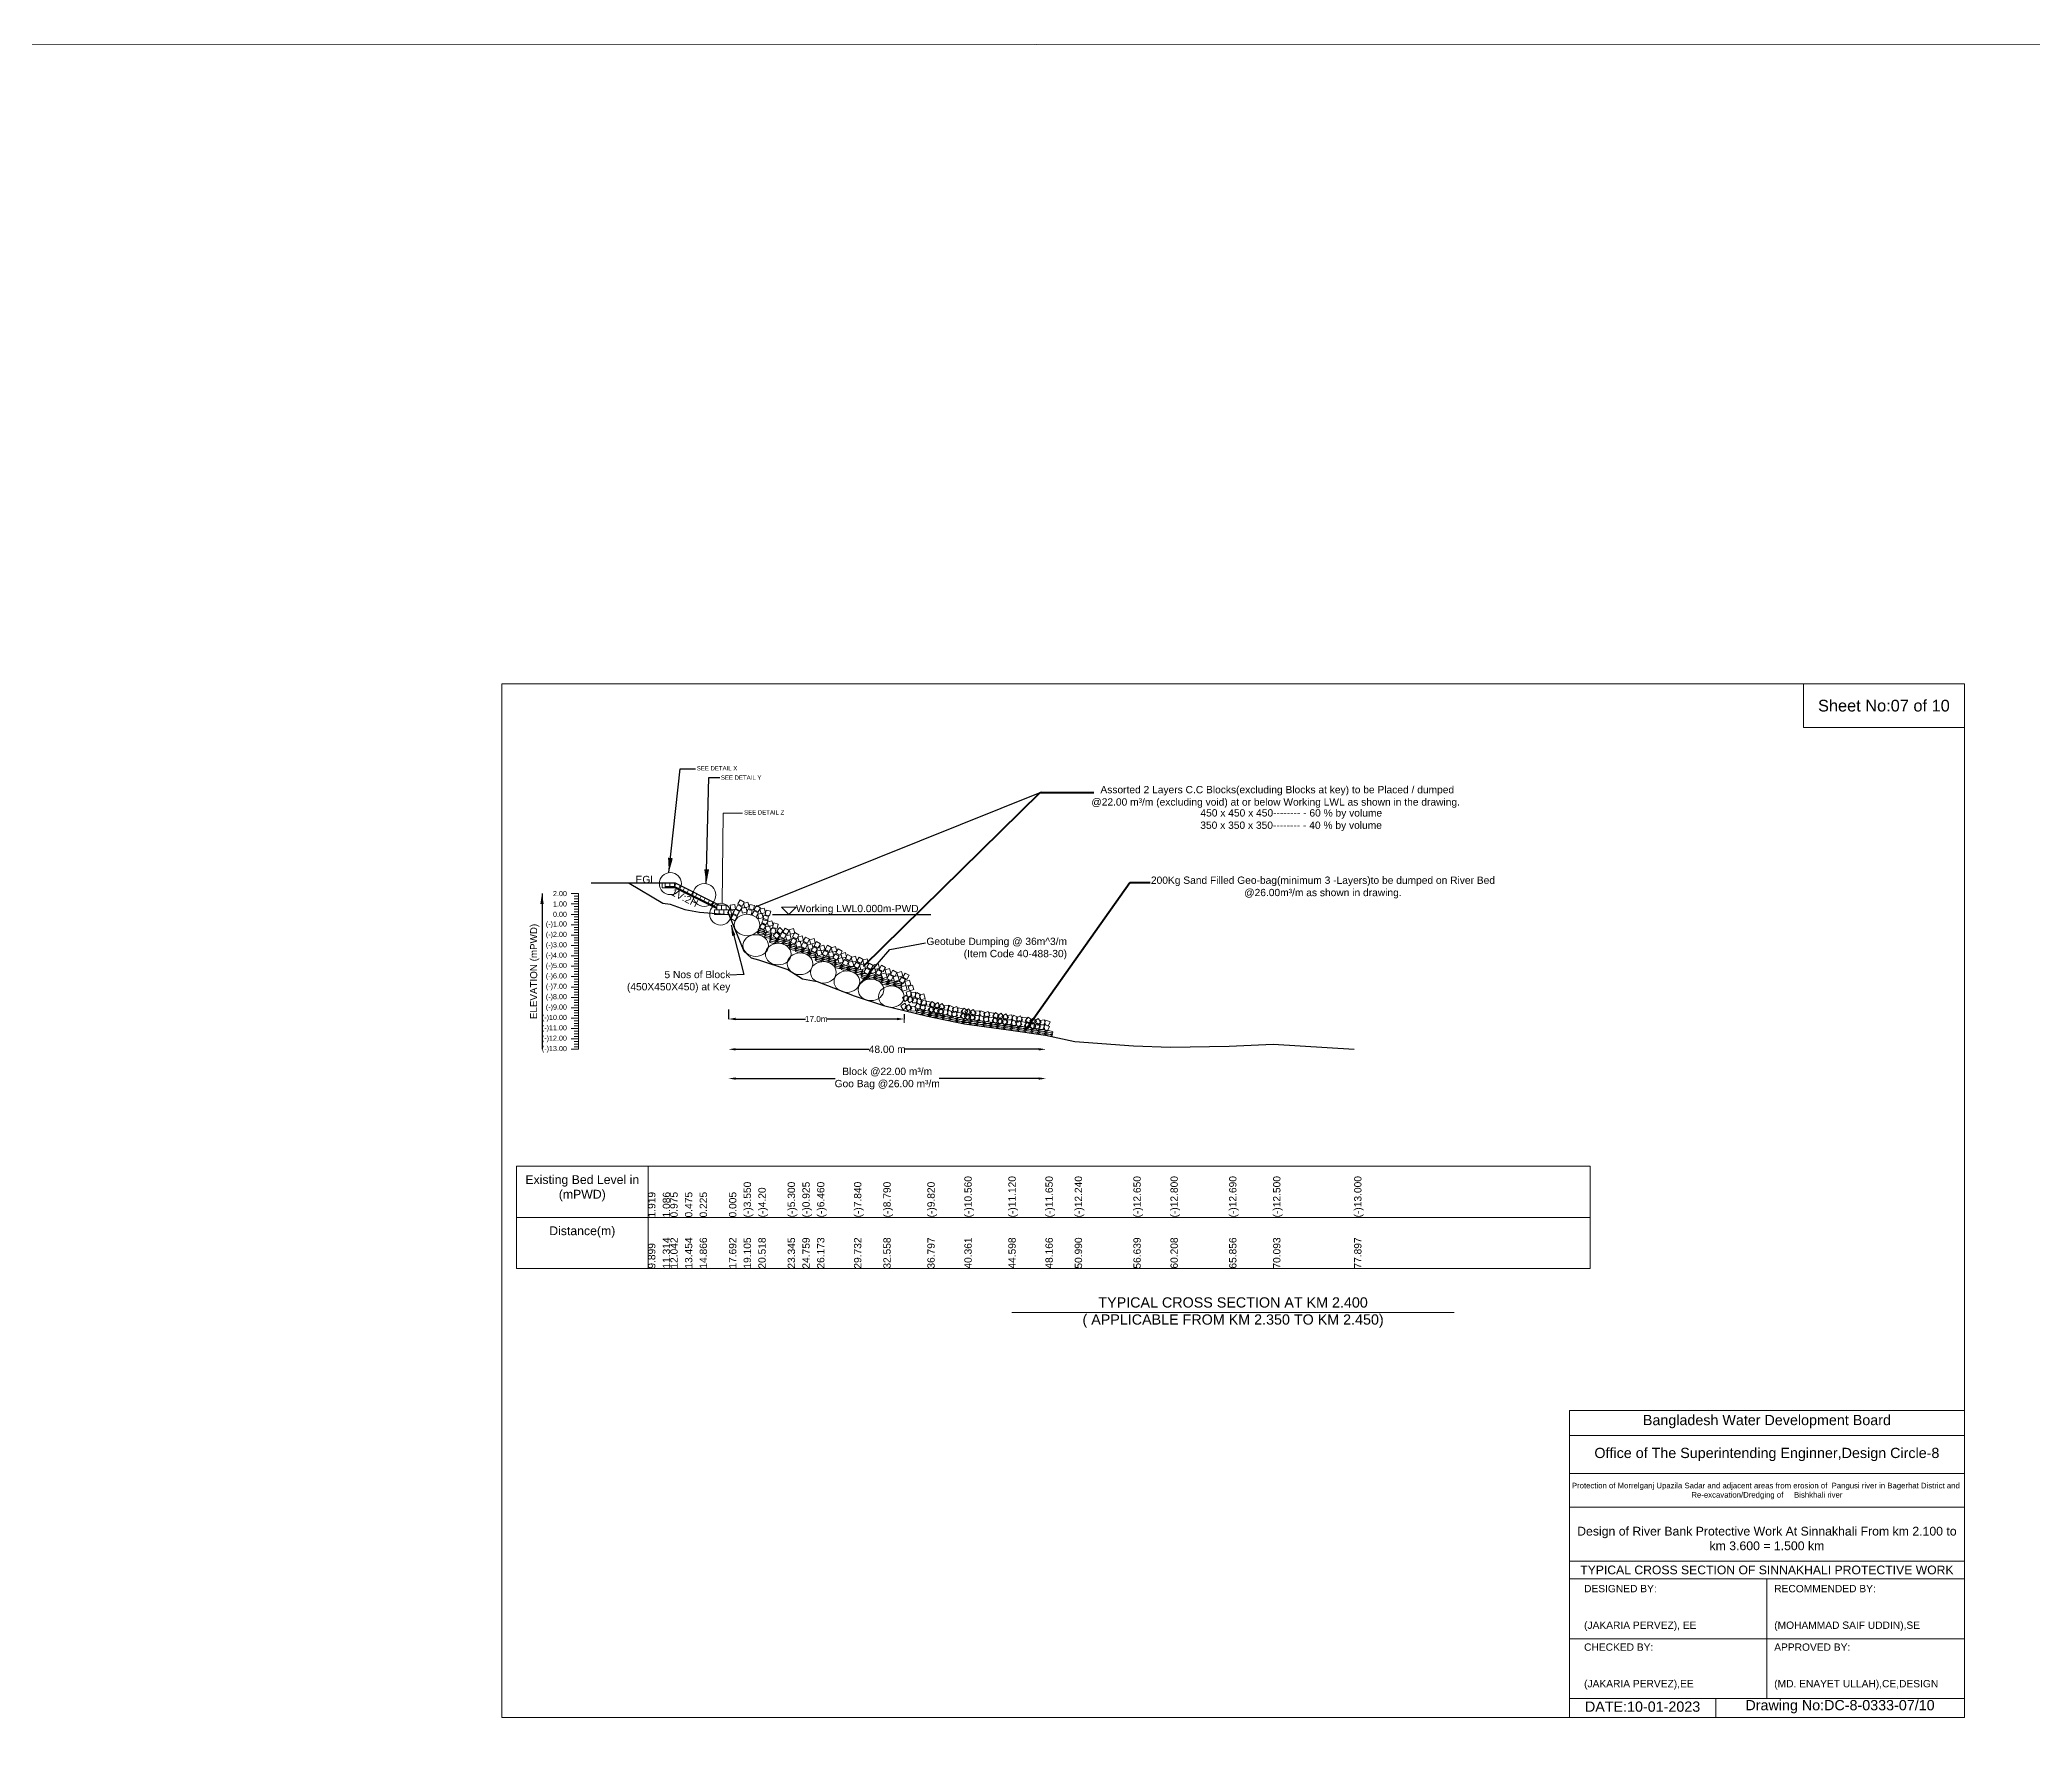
# Model space of a CAD drawing. Header units: inches. Extents: x 91231 to 269365, y -29123 to -11572.
# Drawn here: x 189892 to 203515, y -23160 to -11572 of the extents above; entities that cross this region are included whole.
import ezdxf

# ---------------------------------------------------------------- set-up
doc = ezdxf.new("R2010")
doc.units = ezdxf.units.IN
doc.header["$LTSCALE"] = 7
doc.header["$MEASUREMENT"] = 0
doc.header["$PDMODE"] = 3
for name, color, linetype, lineweight in [('Cross section Data Border', 7, 'Continuous', 9), ('Cross Section Labels', 7, 'Continuous', 9), ('Existing_Bed_Level for Xsection', 7, 'Continuous', 25), ('Long Section Labels', 7, 'Continuous', 9)]:
    doc.layers.add(name, color=color, linetype=linetype, lineweight=lineweight)
doc.styles.get("Standard").update_dxf_attribs({"font": 'arial.ttf'})
doc.dimstyles.new('Appron Lebeling Style', dxfattribs={"dimtxt": 50, "dimasz": 50, "dimexe": 0.18, "dimexo": 0.0625, "dimgap": 0.09, "dimtad": 0, "dimtih": 1, "dimtoh": 1, "dimdec": 4, "dimzin": 0, "dimdsep": 46, "dimtxsty": 'Standard', "dimcen": 0.09, "dimse1": 1, "dimse2": 1, "dimadec": 0, "dimazin": 0, "dimtfac": 1, "dimtdec": 4, "dimtofl": 0, "dimtmove": 0, "dimatfit": 3, "dimfxl": 1, "dimtolj": 1, "dimtzin": 0, "dimarcsym": 0})
doc.dimstyles.get("Standard").update_dxf_attribs({"dimtxt": 0.18, "dimasz": 0.18, "dimexe": 0.18, "dimexo": 0.0625, "dimgap": 0.09, "dimtad": 0, "dimtih": 1, "dimtoh": 1, "dimdec": 4, "dimzin": 0, "dimdsep": 46, "dimtxsty": 'Standard', "dimcen": 0.09, "dimadec": 0, "dimazin": 0, "dimtfac": 1, "dimtdec": 4, "dimtofl": 0, "dimtmove": 0, "dimatfit": 3, "dimfxl": 1, "dimtolj": 1, "dimtzin": 0, "dimarcsym": 0})

# ---------------------------------------------------------------- blocks, each defined once
blk = doc.blocks.new('*D7')
at = {"layer": 'Cross Section Labels', "color": 0, "lineweight": -2}
for p, q in [((194650, -18476), (195562, -18476)), ((196722, -18476), (195809, -18476))]:
    blk.add_line(p, q, dxfattribs=at)
at = {"layer": 'Cross Section Labels', "color": 0}
for points in [[(194650, -18468), (194650, -18484), (194600, -18476)], [(196722, -18468), (196722, -18484), (196772, -18476)]]:
    blk.add_solid(points, dxfattribs=at)
at = {"layer": 'Defpoints', "color": 0}
for p in [(194600, -17553), (196772, -18381), (196772, -18476)]:
    blk.add_point(p, dxfattribs=at)
at = {"layer": 'Cross Section Labels', "color": 0, "insert": (195686, -18476), "char_height": 50, "attachment_point": 5}
blk.add_mtext('\\A1;48.00 m', dxfattribs=at)
blk = doc.blocks.new('*D8')
at = {"layer": 'Cross Section Labels', "color": 0, "lineweight": -2}
for p, q in [((194650, -18676), (195330, -18676)), ((196722, -18676), (196041, -18676))]:
    blk.add_line(p, q, dxfattribs=at)
at = {"layer": 'Cross Section Labels', "color": 0}
for points in [[(194650, -18668), (194650, -18684), (194600, -18676)], [(196722, -18668), (196722, -18684), (196772, -18676)]]:
    blk.add_solid(points, dxfattribs=at)
at = {"layer": 'Defpoints', "color": 0}
for p in [(194600, -17553), (196772, -18381), (196772, -18676)]:
    blk.add_point(p, dxfattribs=at)
at = {"layer": 'Cross Section Labels', "color": 0, "insert": (195686, -18676), "char_height": 50, "attachment_point": 5}
blk.add_mtext('\\A1;Block @22.00 m³/m ^JGoo Bag @26.00 m³/m ', dxfattribs=at)
blk = doc.blocks.new('*D16')
at = {"layer": 'Defpoints', "color": 0}
for p in [(194600, -18203), (195802, -18236), (195802, -18269)]:
    blk.add_point(p, dxfattribs=at)
at = {"layer": 'Long Section Labels', "color": 0, "lineweight": -2}
for p, q in [((194600, -18203), (194600, -18269)), ((195802, -18236), (195802, -18269)), ((194650, -18269), (195128, -18269)), ((195752, -18269), (195274, -18269))]:
    blk.add_line(p, q, dxfattribs=at)
at = {"layer": 'Long Section Labels', "color": 0}
for points in [[(194650, -18260), (194650, -18277), (194600, -18269)], [(195752, -18260), (195752, -18277), (195802, -18269)]]:
    blk.add_solid(points, dxfattribs=at)
at = {"layer": 'Long Section Labels', "color": 0, "insert": (195201, -18269), "char_height": 40, "attachment_point": 5}
blk.add_mtext('\\A1;17.0m', dxfattribs=at)

msp = doc.modelspace()

# ---------------------------------------------------------------- linework, layer by layer
at = {"layer": 'Cross section Data Border'}
msp.add_lwpolyline([(193150.86651, -19276.02842), (200491.37246, -19276.02842), (200491.37246, -19976.02842), (193150.86651, -19976.02842)], close=True, dxfattribs=at)
for points in [[(194050.86651, -19276.02842), (194050.86651, -19976.02842)], [(193150.86651, -19626.02842), (200491.37246, -19626.02842)]]:
    msp.add_lwpolyline(points, dxfattribs=at)
at = {"layer": 'Cross Section Labels'}
for points in [[(193050.86651, -15976.02842), (203050.86651, -15976.02842), (203050.86651, -23047.02842), (193050.86651, -23047.02842)], [(201950.86651, -15976.02842), (203050.86651, -15976.02842), (203050.86651, -16276.02842), (201950.86651, -16276.02842)], [(195012.35956, -17553.02842), (195062.35956, -17503.02842), (194962.35956, -17503.02842)]]:
    msp.add_lwpolyline(points, close=True, dxfattribs=at)
for points in [[(194558.42022, -17475.02371), (194564.33851, -16859.77177), (194696.86108, -16859.90651)], [(196538.86651, -20276.02842), (198050.86651, -20276.02842), (199562.86651, -20276.02842)], [(200350.86651, -23047.02842), (200350.86651, -20947.02842), (203050.86651, -20947.02842)], [(200350.86651, -21117.02842), (203050.86651, -21117.02842)], [(200350.86651, -21377.02842), (203050.86651, -21377.02842)], [(200350.86651, -21607.02842), (203050.86651, -21607.02842)], [(200350.86651, -21977.02842), (203050.86651, -21977.02842)], [(200350.86651, -22097.02842), (203050.86651, -22097.02842)], [(201700.86651, -22097.02842), (201700.86651, -22917.02842)], [(200350.86651, -22507.02842), (203050.86651, -22507.02842)], [(200350.86651, -22917.02842), (203050.86651, -22917.02842)], [(201350.86651, -22917.02842), (201350.86651, -23047.02842)]]:
    msp.add_lwpolyline(points, dxfattribs=at)
for centre, radius in [((194203.61392, -17342.34647), 75.51259), ((194435.31979, -17420.34343), 78.80143), ((194546.8087, -17552.1012), 74.5334)]:
    msp.add_circle(centre, radius, dxfattribs=at)
at = {"layer": 'Existing_Bed_Level for Xsection'}
for points in [[(194237.65914, -17340.02842), (193661.64402, -17340.02842)], [(193920.56363, -17340.02842), (194151.27568, -17475.92242), (194202.95559, -17483.80342), (194303.20968, -17519.30342), (194403.49326, -17537.05342), (194604.1206, -17553.38342), (194704.45547, -17805.07842), (194755.00452, -17851.23801), (194804.80058, -17863.29842), (195005.51406, -17929.32842), (195105.87979, -17994.67402), (195206.2502, -18011.68842), (195458.98414, -18109.66842), (195659.5949, -18177.11842), (195960.57084, -18250.24842), (196213.6243, -18302.78842), (196514.47502, -18342.54842), (196767.81523, -18380.17842), (196968.30623, -18422.06842), (197369.38622, -18451.17842), (197622.76845, -18461.82842), (198023.77151, -18454.01842), (198324.59086, -18440.52842), (198878.71553, -18476.02842)], [(194535.85914, -17489.12842), (194242.15654, -17342.27712), (194237.65914, -17340.02842), (194232.63089, -17340.02842), (194168.73089, -17340.02842)], [(194168.73089, -17361.32842), (194232.63089, -17361.32842), (194519.88414, -17504.95504)], [(194168.73089, -17368.42842), (194230.95481, -17368.42842), (194519.88414, -17512.89308)], [(194901.69526, -17553.02842), (195984.20731, -17553.02842)]]:
    msp.add_lwpolyline(points, dxfattribs=at)
at = {"layer": 'Long Section Labels'}
msp.add_line((195801.92114, -18236.12289), (195801.92114, -18293.92632), dxfattribs=at)
for points in [[(91231.23993, -11571.79148), (269365.10395, -11625.10647), (269365.10395, -29123.34064), (91231.23993, -29123.34064)], [(194168.73089, -17340.02842), (194147.43089, -17340.02842), (194147.43089, -17371.97842), (194168.73089, -17371.97842)], [(194200.68089, -17340.02842), (194168.73089, -17340.02842), (194168.73089, -17361.32842), (194200.68089, -17361.32842)], [(194232.63089, -17340.02842), (194200.68089, -17340.02842), (194200.68089, -17361.32842), (194232.63089, -17361.32842)], [(194270.73349, -17356.56559), (194242.15654, -17342.27712), (194232.63089, -17361.32842), (194261.20784, -17375.61689)], [(194299.31044, -17370.85407), (194270.73349, -17356.56559), (194261.20784, -17375.61689), (194289.78479, -17389.90537)], [(194327.88738, -17385.14254), (194299.31044, -17370.85407), (194289.78479, -17389.90537), (194318.36174, -17404.19384)], [(194356.46433, -17399.43102), (194327.88738, -17385.14254), (194318.36174, -17404.19384), (194346.93868, -17418.48232)], [(194385.04128, -17413.71949), (194356.46433, -17399.43102), (194346.93868, -17418.48232), (194375.51563, -17432.77079)], [(194413.61823, -17428.00797), (194385.04128, -17413.71949), (194375.51563, -17432.77079), (194404.09258, -17447.05927)], [(194442.19518, -17442.29644), (194413.61823, -17428.00797), (194404.09258, -17447.05927), (194432.66953, -17461.34774)], [(194470.77213, -17456.58491), (194442.19518, -17442.29644), (194432.66953, -17461.34774), (194461.24648, -17475.63621)], [(194499.34908, -17470.87339), (194470.77213, -17456.58491), (194461.24648, -17475.63621), (194489.82343, -17489.92469)], [(194527.92603, -17485.16186), (194499.34908, -17470.87339), (194489.82343, -17489.92469), (194518.40038, -17504.21316)], [(194535.85914, -17521.07842), (194503.90914, -17521.07842), (194503.90914, -17553.02842), (194535.85914, -17553.02842)], [(194551.83414, -17489.12842), (194519.88414, -17489.12842), (194519.88414, -17521.07842), (194551.83414, -17521.07842)], [(194567.80914, -17521.07842), (194535.85914, -17521.07842), (194535.85914, -17553.02842), (194567.80914, -17553.02842)], [(194583.78414, -17489.12842), (194551.83414, -17489.12842), (194551.83414, -17521.07842), (194583.78414, -17521.07842)], [(194599.75914, -17521.07842), (194567.80914, -17521.07842), (194567.80914, -17553.02842), (194599.75914, -17553.02842)], [(194638.18824, -17531.83081), (194610.15495, -17516.50315), (194594.82729, -17544.53644), (194622.86058, -17559.8641)], [(194644.30469, -17486.19546), (194612.64794, -17490.51438), (194616.96687, -17522.17113), (194648.62361, -17517.8522)], [(194660.31258, -17568.5059), (194632.27929, -17553.17824), (194616.95163, -17581.21153), (194644.98492, -17596.53919)], [(194675.49897, -17533.50088), (194647.46568, -17518.17322), (194632.13802, -17546.20651), (194660.17131, -17561.53417)], [(194693.26363, -17503.61918), (194665.23034, -17488.29152), (194649.90268, -17516.32481), (194677.93597, -17531.65247)], [(194708.45002, -17468.61417), (194680.41673, -17453.28651), (194665.08907, -17481.3198), (194693.12236, -17496.64746)], [(194718.7464, -17504.4661), (194688.08201, -17513.43813), (194697.05403, -17544.10252), (194727.71843, -17535.1305)], [(194733.93279, -17469.46108), (194703.2684, -17478.43311), (194712.24042, -17509.09751), (194742.90482, -17500.12548)], [(194762.95294, -17526.97949), (194731.90625, -17519.43589), (194724.36265, -17550.48257), (194755.40933, -17558.02617)], [(194778.13933, -17491.97447), (194747.09264, -17484.43087), (194739.54904, -17515.47755), (194770.59572, -17523.02116)], [(194804.2167, -17543.65964), (194776.18341, -17528.33198), (194760.85575, -17556.36527), (194788.88904, -17571.69293)], [(194819.40309, -17508.65462), (194791.3698, -17493.32696), (194776.04214, -17521.36025), (194804.07543, -17536.68791)], [(194829.69947, -17544.50656), (194799.03508, -17553.47858), (194808.0071, -17584.14298), (194838.6715, -17575.17095)], [(194844.88586, -17509.50154), (194814.22147, -17518.47356), (194823.19349, -17549.13796), (194853.85789, -17540.16593)], [(194873.90601, -17567.01995), (194842.85932, -17559.47634), (194835.31572, -17590.52302), (194866.3624, -17598.06663)], [(194889.0924, -17532.01493), (194858.04571, -17524.47132), (194850.50211, -17555.518), (194881.54879, -17563.06161)], [(194855.75638, -17630.89063), (194827.72309, -17615.56297), (194812.39543, -17643.59626), (194840.42872, -17658.92392)], [(194870.94277, -17595.88561), (194842.90948, -17580.55795), (194827.58182, -17608.59124), (194855.61511, -17623.9189)], [(194881.23915, -17631.73755), (194850.57475, -17640.70957), (194859.54678, -17671.37397), (194890.21118, -17662.40194)], [(194896.42554, -17596.73253), (194865.76114, -17605.70456), (194874.73317, -17636.36895), (194905.39757, -17627.39692)], [(194925.44568, -17654.25094), (194894.399, -17646.70733), (194886.85539, -17677.75401), (194917.90208, -17685.29762)], [(194940.63207, -17619.24592), (194909.58539, -17611.70231), (194902.04178, -17642.749), (194933.08847, -17650.2926)], [(194952.25325, -17697.06997), (194929.12464, -17675.02751), (194907.08219, -17698.15613), (194930.2108, -17720.19858)], [(194975.63184, -17665.42326), (194952.50322, -17643.38081), (194930.46077, -17666.50943), (194953.58939, -17688.55188)], [(194995.80495, -17691.05764), (194967.77166, -17675.72998), (194952.444, -17703.76327), (194980.47729, -17719.09093)], [(195015.72709, -17662.86365), (194987.6938, -17647.53598), (194972.36614, -17675.56927), (195000.39943, -17690.89693)], [(195021.28772, -17691.90456), (194990.62332, -17700.87658), (194999.59535, -17731.54098), (195030.25975, -17722.56895)], [(195045.8189, -17649.89891), (195015.15451, -17658.87094), (195024.12653, -17689.53534), (195054.79093, -17680.56331)], [(195082.62391, -17693.11749), (195054.59062, -17677.78983), (195039.26296, -17705.82312), (195067.29625, -17721.15078)], [(195105.09475, -17700.73312), (195074.43035, -17709.70514), (195083.40238, -17740.36954), (195114.06677, -17731.39751)], [(195154.67253, -17723.67812), (195126.63924, -17708.35046), (195111.31158, -17736.38375), (195139.34487, -17751.71141)], [(195068.08802, -17729.41419), (195040.05473, -17714.08653), (195024.72707, -17742.11982), (195052.76036, -17757.44748)], [(195090.55885, -17737.02982), (195059.89446, -17746.00184), (195068.86648, -17776.66624), (195099.53088, -17767.69421)], [(195140.13664, -17759.97482), (195112.10335, -17744.64716), (195096.77569, -17772.68045), (195124.80897, -17788.00811)], [(195170.83151, -17753.78884), (195140.16712, -17762.76086), (195149.13914, -17793.42526), (195179.80354, -17784.45323)], [(195185.36741, -17717.49214), (195154.70301, -17726.46416), (195163.67504, -17757.12856), (195194.33943, -17748.15653)], [(195209.0588, -17788.353), (195181.02551, -17773.02533), (195165.69785, -17801.05862), (195193.73114, -17816.38629)], [(195230.14371, -17754.47176), (195202.11042, -17739.14409), (195186.78276, -17767.17738), (195214.81605, -17782.50504)], [(195232.38816, -17796.88164), (195201.72376, -17805.85366), (195210.69579, -17836.51806), (195241.36019, -17827.54603)], [(195253.47306, -17763.0004), (195222.80867, -17771.97242), (195231.7807, -17802.63682), (195262.44509, -17793.66479)], [(195284.29486, -17813.57792), (195256.26157, -17798.25026), (195240.93391, -17826.28355), (195268.9672, -17841.61121)], [(195305.37976, -17779.69668), (195277.34647, -17764.36902), (195262.01881, -17792.40231), (195290.0521, -17807.72997)], [(195312.35929, -17806.86625), (195281.69489, -17815.83828), (195290.66692, -17846.50268), (195321.33131, -17837.53065)], [(195333.44419, -17772.98501), (195302.7798, -17781.95704), (195311.75182, -17812.62144), (195342.41622, -17803.64941)], [(195357.58213, -17838.22264), (195329.54884, -17822.89498), (195314.22118, -17850.92827), (195342.25447, -17866.25593)], [(195378.66703, -17804.3414), (195350.63374, -17789.01374), (195335.30608, -17817.04703), (195363.33937, -17832.37469)], [(195399.7122, -17813.98975), (195369.0478, -17822.96178), (195378.01983, -17853.62618), (195408.68423, -17844.65415)], [(195443.01269, -17842.90464), (195414.9794, -17827.57698), (195399.65174, -17855.61027), (195427.68503, -17870.93793)], [(195469.90758, -17839.69858), (195439.24318, -17848.67061), (195448.21521, -17879.335), (195478.87961, -17870.36298)], [(195378.62729, -17847.87099), (195347.9629, -17856.84302), (195356.93492, -17887.50742), (195387.59932, -17878.53539)], [(195421.92778, -17876.78588), (195393.89449, -17861.45822), (195378.56683, -17889.49151), (195406.60012, -17904.81917)], [(195448.82267, -17873.57982), (195418.15828, -17882.55185), (195427.1303, -17913.21624), (195457.7947, -17904.24422)], [(195500.89674, -17894.8987), (195472.86345, -17879.57104), (195457.53579, -17907.60433), (195485.56908, -17922.93199)], [(195521.98164, -17861.01746), (195493.94835, -17845.6898), (195478.62069, -17873.72309), (195506.65398, -17889.05075)], [(195527.79163, -17891.69264), (195497.12723, -17900.66466), (195506.09926, -17931.32906), (195536.76366, -17922.35703)], [(195548.87653, -17857.8114), (195518.21214, -17866.78342), (195527.18416, -17897.44782), (195557.84856, -17888.47579)], [(195569.33713, -17935.79901), (195541.30384, -17920.47135), (195525.97618, -17948.50464), (195554.00947, -17963.8323)], [(195590.42204, -17901.91777), (195562.38875, -17886.59011), (195547.06109, -17914.6234), (195575.09438, -17929.95106)], [(195599.15655, -17917.98573), (195568.49215, -17926.95776), (195577.46418, -17957.62216), (195608.12858, -17948.65013)], [(195624.33281, -17889.59345), (195593.66841, -17898.56548), (195602.64044, -17929.22988), (195633.30483, -17920.25785)], [(195648.89086, -17945.14755), (195620.85757, -17929.81989), (195605.52991, -17957.85318), (195633.5632, -17973.18084)], [(195674.06712, -17916.75527), (195646.03383, -17901.42761), (195630.70617, -17929.4609), (195658.73945, -17944.78856)], [(195676.37052, -17952.45883), (195645.70612, -17961.43086), (195654.67815, -17992.09526), (195685.34255, -17983.12323)], [(195701.54678, -17924.06655), (195670.88238, -17933.03858), (195679.85441, -17963.70298), (195710.5188, -17954.73095)], [(195727.27504, -17979.03638), (195699.24175, -17963.70872), (195683.91409, -17991.74201), (195711.94738, -18007.06967)], [(195752.4513, -17950.64411), (195724.41801, -17935.31645), (195709.09035, -17963.34974), (195737.12364, -17978.6774)], [(195758.26468, -17971.74045), (195727.60028, -17980.71248), (195736.57231, -18011.37688), (195767.2367, -18002.40485)], [(195783.44094, -17943.34818), (195752.77654, -17952.3202), (195761.74857, -17982.9846), (195792.41296, -17974.01257)], [(195835.83144, -17969.80692), (195807.79815, -17954.47926), (195792.47049, -17982.51255), (195820.50378, -17997.84021)], [(195810.65518, -17998.1992), (195782.62189, -17982.87154), (195767.29423, -18010.90483), (195795.32752, -18026.23249)], [(195812.86778, -18039.54742), (195782.20339, -18048.51945), (195791.17541, -18079.18384), (195821.83981, -18070.21182)], [(195817.1246, -18105.56206), (195789.83053, -18122.17038), (195806.43885, -18149.46445), (195833.73292, -18132.85613)], [(195837.95528, -18003.433), (195807.29088, -18012.40503), (195816.26291, -18043.06942), (195846.9273, -18034.0974)], [(195845.27404, -18077.01645), (195814.60965, -18085.98848), (195823.58167, -18116.65287), (195854.24607, -18107.68085)], [(195864.78385, -18140.38225), (195848.1538, -18113.10142), (195820.87296, -18129.73147), (195837.50301, -18157.0123)], [(195859.00088, -18037.18811), (195828.33648, -18046.16014), (195837.30851, -18076.82453), (195867.97291, -18067.85251)], [(195879.27985, -18085.76808), (195847.33878, -18086.5234), (195848.0941, -18118.46447), (195880.03517, -18117.70915)], [(195916.41413, -18103.30707), (195888.38084, -18087.97941), (195873.05318, -18116.0127), (195901.08647, -18131.34036)], [(195936.62652, -18097.38527), (195905.96213, -18106.3573), (195914.93416, -18137.0217), (195945.59855, -18128.04967)], [(195805.72871, -18161.05141), (195778.43464, -18177.65973), (195795.04295, -18204.9538), (195822.33702, -18188.34548)], [(195853.38796, -18195.8716), (195836.75791, -18168.59077), (195809.47707, -18185.22082), (195826.10712, -18212.50165)], [(195878.07207, -18181.74162), (195846.131, -18182.49694), (195846.88632, -18214.43801), (195878.82739, -18213.68269)], [(195889.46796, -18126.25227), (195857.52689, -18127.00759), (195858.28221, -18158.94866), (195890.22328, -18158.19334)], [(195919.05864, -18174.83794), (195891.02535, -18159.51028), (195875.69769, -18187.54357), (195903.73098, -18202.87123)], [(195926.60224, -18143.79126), (195898.56895, -18128.4636), (195883.24129, -18156.49689), (195911.27458, -18171.82455)], [(195939.27103, -18168.91615), (195908.60663, -18177.88818), (195917.57866, -18208.55257), (195948.24306, -18199.58054)], [(195946.81464, -18137.86947), (195916.15024, -18146.84149), (195925.12227, -18177.50589), (195955.78666, -18168.53386)], [(195978.76667, -18184.52643), (195947.71999, -18176.98282), (195940.17638, -18208.0295), (195971.22307, -18215.57311)], [(195986.31028, -18153.47974), (195955.2636, -18145.93614), (195947.71999, -18176.98282), (195978.76667, -18184.52643)], [(196011.49417, -18201.53811), (195987.63724, -18180.28607), (195966.3852, -18204.143), (195990.24213, -18225.39504)], [(196017.98925, -18170.25526), (195994.13231, -18149.00322), (195972.88027, -18172.86015), (195996.73721, -18194.11219)], [(196024.82405, -18187.21714), (195998.10405, -18204.73411), (196015.62102, -18231.45411), (196042.34102, -18213.93714)], [(196031.31912, -18155.9343), (196004.59912, -18173.45126), (196022.11609, -18200.17126), (196048.83609, -18182.6543)], [(196073.62752, -18220.4146), (196056.08928, -18193.70856), (196029.38324, -18211.2468), (196046.92148, -18237.95284)], [(196080.12259, -18189.13176), (196062.58436, -18162.42571), (196035.87831, -18179.96395), (196053.41655, -18206.66999)], [(196097.82241, -18205.46236), (196065.92481, -18207.2916), (196067.75405, -18239.18919), (196099.65164, -18237.35995)], [(196104.31748, -18174.17951), (196072.41989, -18176.00875), (196074.24912, -18207.90634), (196106.14672, -18206.0771)], [(196135.5256, -18221.7424), (196106.99263, -18207.36632), (196092.61655, -18235.8993), (196121.14952, -18250.27538)], [(196142.02068, -18190.45955), (196113.4877, -18176.08347), (196099.11162, -18204.61645), (196127.6446, -18218.99253)], [(196155.52738, -18215.14411), (196125.18211, -18225.14246), (196135.18047, -18255.48773), (196165.52573, -18245.48938)], [(196162.02245, -18183.86126), (196131.67718, -18193.85962), (196141.67554, -18224.20489), (196172.02081, -18214.20653)], [(196195.52573, -18229.41711), (196164.24288, -18222.92203), (196157.74781, -18254.20488), (196189.03066, -18260.69995)], [(196202.0208, -18198.13426), (196170.73796, -18191.63919), (196164.24288, -18222.92203), (196195.52573, -18229.41711)], [(196230.4741, -18247.00362), (196206.61717, -18225.75158), (196185.36513, -18249.60851), (196209.22206, -18270.86055)], [(196236.96918, -18215.72077), (196213.11224, -18194.46873), (196191.8602, -18218.32567), (196215.71714, -18239.57771)], [(196238.58746, -18230.66026), (196213.22241, -18250.08748), (196232.64963, -18275.45252), (196258.01468, -18256.02531)], [(196242.77352, -18198.98567), (196217.40848, -18218.41289), (196236.8357, -18243.77794), (196262.20074, -18224.35072)], [(196289.69162, -18260.19354), (196270.24421, -18234.84397), (196244.89464, -18254.29138), (196264.34205, -18279.64095)], [(196293.87769, -18228.51895), (196274.43027, -18203.16938), (196249.0807, -18222.6168), (196268.52812, -18247.96636)], [(196312.72621, -18243.50912), (196281.04831, -18247.67003), (196285.20922, -18279.34793), (196316.88712, -18275.18702)], [(196316.91227, -18211.83454), (196285.23438, -18215.99545), (196289.39529, -18247.67335), (196321.07318, -18243.51244)], [(196351.52067, -18256.98356), (196322.01126, -18244.73622), (196309.76392, -18274.24563), (196339.27333, -18286.49297)], [(196355.70674, -18225.30897), (196326.19733, -18213.06164), (196313.94999, -18242.57105), (196343.4594, -18254.81838)], [(196370.98536, -18248.93781), (196341.45403, -18261.13218), (196353.6484, -18290.66352), (196383.17974, -18278.46914)], [(196375.17143, -18217.26322), (196345.6401, -18229.45759), (196357.83447, -18258.98893), (196387.3658, -18246.79456)], [(196416.10786, -18228.56789), (196384.43328, -18224.38182), (196380.24721, -18256.0564), (196411.92179, -18260.24247)], [(196452.2506, -18243.54709), (196426.90099, -18224.09973), (196407.45364, -18249.44934), (196432.80325, -18268.8967)], [(196464.49562, -18228.28815), (196439.13057, -18247.71537), (196458.55779, -18273.08041), (196483.92284, -18253.65319)], [(196515.59978, -18257.82143), (196496.15237, -18232.47186), (196470.8028, -18251.91927), (196490.25021, -18277.26884)], [(196538.63437, -18241.13701), (196506.95647, -18245.29792), (196511.11738, -18276.97582), (196542.79528, -18272.81491)], [(196578.83294, -18255.6338), (196549.52402, -18242.91413), (196536.80436, -18272.22305), (196566.11328, -18284.94271)], [(196598.42433, -18247.90168), (196568.70097, -18259.62022), (196580.41951, -18289.34358), (196610.14287, -18277.62504)], [(196411.92179, -18260.24247), (196380.24721, -18256.0564), (196376.06114, -18287.73099), (196407.73573, -18291.91706)], [(196448.06454, -18275.22167), (196422.71493, -18255.77431), (196403.26757, -18281.12392), (196428.61718, -18300.57128)], [(196460.30955, -18259.96273), (196434.9445, -18279.38995), (196454.37172, -18304.755), (196479.73677, -18285.32778)], [(196511.41371, -18289.49601), (196491.9663, -18264.14644), (196466.61673, -18283.59385), (196486.06414, -18308.94342)], [(196534.4483, -18272.8116), (196502.7704, -18276.97251), (196506.93131, -18308.65041), (196538.60921, -18304.4895)], [(196574.13873, -18287.23707), (196544.82982, -18274.51741), (196532.11015, -18303.82632), (196561.41907, -18316.54599)], [(196593.73013, -18279.50495), (196564.00676, -18291.22349), (196575.7253, -18320.94685), (196605.44867, -18309.22831)], [(196634.47973, -18291.46557), (196602.87646, -18286.77137), (196598.18225, -18318.37464), (196629.78552, -18323.06885)], [(196639.17394, -18259.8623), (196607.57066, -18255.16809), (196602.87646, -18286.77137), (196634.47973, -18291.46557)], [(196670.37725, -18307.02328), (196645.34323, -18287.17132), (196625.49127, -18312.20535), (196650.5253, -18332.0573)], [(196675.07146, -18275.42), (196650.03743, -18255.56805), (196630.18548, -18280.60208), (196655.21951, -18300.45403)], [(196682.86574, -18291.96295), (196657.19197, -18310.98032), (196676.20934, -18336.65409), (196701.8831, -18317.63672)], [(196687.55995, -18260.35968), (196661.88618, -18279.37704), (196680.90354, -18305.05081), (196706.57731, -18286.03345)], [(196733.48902, -18322.31313), (196714.45122, -18296.65452), (196688.7926, -18315.69232), (196707.83041, -18341.35094)], [(196738.18323, -18290.70986), (196719.14543, -18265.05124), (196693.48681, -18284.08905), (196712.52461, -18309.74766)], [(196756.78858, -18306.00079), (196725.04795, -18309.65244), (196728.69959, -18341.39307), (196760.44023, -18337.74143)], [(196761.48279, -18274.39752), (196729.74215, -18278.04916), (196733.3938, -18309.7898), (196765.13443, -18306.13816)], [(196795.36165, -18320.09651), (196766.05273, -18307.37685), (196753.33307, -18336.68577), (196782.64199, -18349.40543)], [(196800.05586, -18288.49324), (196770.74694, -18275.77357), (196758.02728, -18305.08249), (196787.33619, -18317.80216)]]:
    msp.add_lwpolyline(points, close=True, dxfattribs=at)
for points in [[(193575.71587, -17411.02842), (193525.71587, -17411.02842)], [(193575.71587, -17428.77842), (193545.71587, -17428.77842)], [(193575.71587, -18476.02842), (193575.71587, -18405.02842), (193575.71587, -18334.02842), (193575.71587, -18263.02842), (193575.71587, -18192.02842), (193575.71587, -18121.02842), (193575.71587, -18050.02842), (193575.71587, -17979.02842), (193575.71587, -17908.02842), (193575.71587, -17837.02842), (193575.71587, -17766.02842), (193575.71587, -17695.02842), (193575.71587, -17624.02842), (193575.71587, -17553.02842), (193575.71587, -17482.02842), (193575.71587, -17411.02842)], [(193575.71587, -17482.02842), (193525.71587, -17482.02842)], [(193575.71587, -17553.02842), (193525.71587, -17553.02842)], [(193575.71587, -17446.52842), (193545.71587, -17446.52842)], [(193575.71587, -17464.27842), (193545.71587, -17464.27842)], [(193575.71587, -17499.77842), (193545.71587, -17499.77842)], [(193575.71587, -17517.52842), (193545.71587, -17517.52842)], [(193575.71587, -17535.27842), (193545.71587, -17535.27842)], [(193575.71587, -17570.77842), (193545.71587, -17570.77842)], [(193575.71587, -17624.02842), (193525.71587, -17624.02842)], [(193575.71587, -17695.02842), (193525.71587, -17695.02842)], [(193575.71587, -17588.52842), (193545.71587, -17588.52842)], [(193575.71587, -17606.27842), (193545.71587, -17606.27842)], [(193575.71587, -17641.77842), (193545.71587, -17641.77842)], [(193575.71587, -17659.52842), (193545.71587, -17659.52842)], [(193575.71587, -17677.27842), (193545.71587, -17677.27842)], [(193575.71587, -17766.02842), (193525.71587, -17766.02842)], [(193575.71587, -17837.02842), (193525.71587, -17837.02842)], [(193575.71587, -17712.77842), (193545.71587, -17712.77842)], [(193575.71587, -17730.52842), (193545.71587, -17730.52842)], [(193575.71587, -17748.27842), (193545.71587, -17748.27842)], [(193575.71587, -17783.77842), (193545.71587, -17783.77842)], [(193575.71587, -17801.52842), (193545.71587, -17801.52842)], [(193575.71587, -17819.27842), (193545.71587, -17819.27842)], [(193575.71587, -17908.02842), (193525.71587, -17908.02842)], [(193575.71587, -17979.02842), (193525.71587, -17979.02842)], [(193575.71587, -17854.77842), (193545.71587, -17854.77842)], [(193575.71587, -17872.52842), (193545.71587, -17872.52842)], [(193575.71587, -17890.27842), (193545.71587, -17890.27842)], [(193575.71587, -17925.77842), (193545.71587, -17925.77842)], [(193575.71587, -17943.52842), (193545.71587, -17943.52842)], [(193575.71587, -17961.27842), (193545.71587, -17961.27842)], [(193575.71587, -18050.02842), (193525.71587, -18050.02842)], [(193575.71587, -17996.77842), (193545.71587, -17996.77842)], [(193575.71587, -18014.52842), (193545.71587, -18014.52842)], [(193575.71587, -18032.27842), (193545.71587, -18032.27842)], [(193575.71587, -18067.77842), (193545.71587, -18067.77842)], [(193575.71587, -18085.52842), (193545.71587, -18085.52842)], [(193575.71587, -18103.27842), (193545.71587, -18103.27842)], [(193575.71587, -18121.02842), (193525.71587, -18121.02842)], [(193575.71587, -18192.02842), (193525.71587, -18192.02842)], [(193575.71587, -18138.77842), (193545.71587, -18138.77842)], [(193575.71587, -18156.52842), (193545.71587, -18156.52842)], [(193575.71587, -18174.27842), (193545.71587, -18174.27842)], [(193575.71587, -18209.77842), (193545.71587, -18209.77842)], [(193575.71587, -18227.52842), (193545.71587, -18227.52842)], [(193575.71587, -18245.27842), (193545.71587, -18245.27842)], [(193575.71587, -18263.02842), (193525.71587, -18263.02842)], [(193575.71587, -18334.02842), (193525.71587, -18334.02842)], [(193575.71587, -18280.77842), (193545.71587, -18280.77842)], [(193575.71587, -18298.52842), (193545.71587, -18298.52842)], [(193575.71587, -18316.27842), (193545.71587, -18316.27842)], [(193575.71587, -18351.77842), (193545.71587, -18351.77842)], [(193575.71587, -18369.52842), (193545.71587, -18369.52842)], [(193575.71587, -18387.27842), (193545.71587, -18387.27842)], [(193575.71587, -18405.02842), (193525.71587, -18405.02842)], [(193575.71587, -18476.02842), (193525.71587, -18476.02842)], [(193575.71587, -18422.77842), (193545.71587, -18422.77842)], [(193575.71587, -18440.52842), (193545.71587, -18440.52842)], [(193575.71587, -18458.27842), (193545.71587, -18458.27842)]]:
    msp.add_lwpolyline(points, dxfattribs=at)
for centre, major_axis, ratio in [((194727.44614, -17625.5802), (88, 0), 0.84), ((194786.8243, -17766.44195), (88, 0), 0.84), ((194821.23011, -17684.42973), (22.96075, -5.57892), 0.255), ((194824.07992, -17672.70098), (22.96075, -5.57892), 0.255), ((194826.92972, -17660.97224), (22.96075, -5.57892), 0.255), ((194868.09366, -17708.46767), (22.96075, -5.57892), 0.255), ((194870.94347, -17696.73893), (22.96075, -5.57892), 0.255), ((194873.79327, -17685.01018), (22.96075, -5.57892), 0.255), ((194941.08622, -17824.49459), (88, 0), 0.84), ((194903.087, -17744.58236), (22.96075, -5.57892), 0.255), ((194905.93681, -17732.85362), (22.96075, -5.57892), 0.255), ((194908.78661, -17721.12487), (22.96075, -5.57892), 0.255), ((194953.26199, -17744.02061), (22.96075, -5.57892), 0.255), ((194956.11179, -17732.29186), (22.96075, -5.57892), 0.255), ((194958.9616, -17720.56312), (22.96075, -5.57892), 0.255), ((194999.09762, -17758.94654), (22.96075, -5.57892), 0.255), ((195001.94742, -17747.21779), (22.96075, -5.57892), 0.255), ((195004.79723, -17735.48905), (22.96075, -5.57892), 0.255), ((195089.84671, -17890.99685), (88, 0), 0.84), ((195038.54347, -17789.73637), (22.96075, -5.57892), 0.255), ((195041.39328, -17778.00763), (22.96075, -5.57892), 0.255), ((195044.24308, -17766.27888), (22.96075, -5.57892), 0.255), ((195080.98093, -17809.2255), (22.96075, -5.57892), 0.255), ((195083.83074, -17797.49675), (22.96075, -5.57892), 0.255), ((195086.68055, -17785.76801), (22.96075, -5.57892), 0.255), ((195127.80789, -17817.50831), (22.96075, -5.57892), 0.255), ((195130.6577, -17805.77956), (22.96075, -5.57892), 0.255), ((195133.50751, -17794.05082), (22.96075, -5.57892), 0.255), ((195172.68336, -17839.92067), (22.96075, -5.57892), 0.255), ((195175.53317, -17828.19192), (22.96075, -5.57892), 0.255), ((195178.38298, -17816.46317), (22.96075, -5.57892), 0.255), ((195221.30831, -17845.69659), (22.96075, -5.57892), 0.255), ((195269.07443, -17845.53249), (22.96075, -5.57892), 0.255), ((195249.16693, -17949.49868), (88, 0), 0.84), ((195215.6087, -17869.15408), (22.96075, -5.57892), 0.255), ((195218.45851, -17857.42534), (22.96075, -5.57892), 0.255), ((195263.37481, -17868.98998), (22.96075, -5.57892), 0.255), ((195266.22462, -17857.26123), (22.96075, -5.57892), 0.255), ((195307.84237, -17884.48661), (22.96075, -5.57892), 0.255), ((195310.69218, -17872.75787), (22.96075, -5.57892), 0.255), ((195313.54198, -17861.02912), (22.96075, -5.57892), 0.255), ((195410.41695, -18013.27518), (88, 0), 0.84), ((195347.08765, -17915.52057), (22.96075, -5.57892), 0.255), ((195349.93746, -17903.79182), (22.96075, -5.57892), 0.255), ((195352.78727, -17892.06308), (22.96075, -5.57892), 0.255), ((195395.05434, -17932.39867), (22.96075, -5.57892), 0.255), ((195397.90414, -17920.66992), (22.96075, -5.57892), 0.255), ((195400.75395, -17908.94117), (22.96075, -5.57892), 0.255), ((195447.04191, -17939.65725), (22.96075, -5.57892), 0.255), ((195449.89171, -17927.9285), (22.96075, -5.57892), 0.255), ((195452.74152, -17916.19976), (22.96075, -5.57892), 0.255), ((195490.89691, -17959.1263), (22.96075, -5.57892), 0.255), ((195493.74672, -17947.39755), (22.96075, -5.57892), 0.255), ((195496.59652, -17935.66881), (22.96075, -5.57892), 0.255), ((195529.2708, -17988.93829), (22.96075, -5.57892), 0.255), ((195532.12061, -17977.20954), (22.96075, -5.57892), 0.255), ((195534.97041, -17965.48079), (22.96075, -5.57892), 0.255), ((195577.51395, -17988.33775), (22.96075, -5.57892), 0.255), ((195580.36375, -17976.609), (22.96075, -5.57892), 0.255), ((195583.21356, -17964.88025), (22.96075, -5.57892), 0.255), ((195628.24032, -17989.32101), (22.96075, -5.57892), 0.255), ((195631.09012, -17977.59226), (22.96075, -5.57892), 0.255), ((195574.73651, -18069.03198), (88, 0), 0.84), ((195625.39051, -18001.04976), (22.96075, -5.57892), 0.255), ((195713.92114, -18115.84494), (88, 0), 0.84), ((195666.60084, -18027.68489), (22.96075, -5.57892), 0.255), ((195669.45064, -18015.95615), (22.96075, -5.57892), 0.255), ((195672.30045, -18004.2274), (22.96075, -5.57892), 0.255), ((195711.44717, -18033.73805), (22.96075, -5.57892), 0.255), ((195714.29698, -18022.0093), (22.96075, -5.57892), 0.255), ((195717.14678, -18010.28056), (22.96075, -5.57892), 0.255), ((195761.15665, -18044.26163), (22.96075, -5.57892), 0.255), ((195764.00645, -18032.53289), (22.96075, -5.57892), 0.255), ((195766.85626, -18020.80414), (22.96075, -5.57892), 0.255), ((195906.11715, -18230.80687), (22.96075, -5.57892), 0.255), ((195908.96695, -18219.07813), (22.96075, -5.57892), 0.255), ((195911.81676, -18207.34938), (22.96075, -5.57892), 0.255), ((195952.03864, -18241.96471), (22.96075, -5.57892), 0.255), ((195954.88845, -18230.23596), (22.96075, -5.57892), 0.255), ((195957.73825, -18218.50721), (22.96075, -5.57892), 0.255), ((195998.03565, -18251.86331), (23.1354, -4.80347), 0.255), ((196000.48934, -18240.04535), (23.1354, -4.80347), 0.255), ((196002.94304, -18228.22738), (23.1354, -4.80347), 0.255), ((196044.30646, -18261.47025), (23.1354, -4.80347), 0.255), ((196046.76015, -18249.65228), (23.1354, -4.80347), 0.255), ((196049.21384, -18237.83432), (23.1354, -4.80347), 0.255), ((196093.03096, -18259.25922), (23.1354, -4.80347), 0.255), ((196095.48465, -18247.44125), (23.1354, -4.80347), 0.255), ((196141.75546, -18257.04819), (23.1354, -4.80347), 0.255), ((196090.57726, -18271.07718), (23.1354, -4.80347), 0.255), ((196136.84807, -18280.68412), (23.1354, -4.80347), 0.255), ((196139.30176, -18268.86615), (23.1354, -4.80347), 0.255), ((196183.11888, -18290.29105), (23.1354, -4.80347), 0.255), ((196185.57257, -18278.47309), (23.1354, -4.80347), 0.255), ((196188.02626, -18266.65512), (23.1354, -4.80347), 0.255), ((196229.13559, -18298.75089), (23.42512, -3.09583), 0.255), ((196230.717, -18286.78494), (23.42512, -3.09583), 0.255), ((196232.2984, -18274.81899), (23.42512, -3.09583), 0.255), ((196275.98583, -18304.94255), (23.42512, -3.09583), 0.255), ((196277.56723, -18292.9766), (23.42512, -3.09583), 0.255), ((196279.14863, -18281.01065), (23.42512, -3.09583), 0.255), ((196322.83606, -18311.13421), (23.42512, -3.09583), 0.255), ((196324.41746, -18299.16826), (23.42512, -3.09583), 0.255), ((196325.99886, -18287.2023), (23.42512, -3.09583), 0.255), ((196369.68629, -18317.32587), (23.42512, -3.09583), 0.255), ((196371.26769, -18305.35992), (23.42512, -3.09583), 0.255), ((196372.84909, -18293.39396), (23.42512, -3.09583), 0.255), ((196416.53652, -18323.51753), (23.42512, -3.09583), 0.255), ((196418.11792, -18311.55158), (23.42512, -3.09583), 0.255), ((196419.69932, -18299.58562), (23.42512, -3.09583), 0.255), ((196463.38675, -18329.70919), (23.42512, -3.09583), 0.255), ((196464.96815, -18317.74324), (23.42512, -3.09583), 0.255), ((196466.54955, -18305.77728), (23.42512, -3.09583), 0.255), ((196510.23698, -18335.90085), (23.42512, -3.09583), 0.255), ((196511.81838, -18323.9349), (23.42512, -3.09583), 0.255), ((196513.39979, -18311.96894), (23.42512, -3.09583), 0.255), ((196557.08904, -18342.7769), (23.37238, -3.47163), 0.255), ((196558.8624, -18330.83789), (23.37238, -3.47163), 0.255), ((196560.63577, -18318.89887), (23.37238, -3.47163), 0.255), ((196603.83379, -18349.72015), (23.37238, -3.47163), 0.255), ((196605.60716, -18337.78114), (23.37238, -3.47163), 0.255), ((196607.38052, -18325.84212), (23.37238, -3.47163), 0.255), ((196650.57854, -18356.6634), (23.37238, -3.47163), 0.255), ((196652.35191, -18344.72439), (23.37238, -3.47163), 0.255), ((196654.12528, -18332.78538), (23.37238, -3.47163), 0.255), ((196697.3233, -18363.60666), (23.37238, -3.47163), 0.255), ((196699.09666, -18351.66764), (23.37238, -3.47163), 0.255), ((196700.87003, -18339.72863), (23.37238, -3.47163), 0.255), ((196744.06805, -18370.54991), (23.37238, -3.47163), 0.255), ((196745.84142, -18358.61089), (23.37238, -3.47163), 0.255), ((196747.61478, -18346.67188), (23.37238, -3.47163), 0.255), ((196790.93048, -18378.84273), (23.12934, -4.83258), 0.255), ((196793.39905, -18367.02786), (23.12934, -4.83258), 0.255), ((196795.86761, -18355.213), (23.12934, -4.83258), 0.255)]:
    msp.add_ellipse(centre, major_axis=major_axis, ratio=ratio, dxfattribs=at)

# ---------------------------------------------------------------- texts
at = {"layer": 'Cross section Data Border', "char_height": 60, "width": 800, "attachment_point": 5}
for s, insert in [('Existing Bed Level in (mPWD)', (193600.86651, -19426.02842)), ('Distance(m)', (193600.86651, -19726.02842))]:
    msp.add_mtext(s, dxfattribs=dict(at, insert=insert))
at = {"layer": 'Cross Section Labels'}
for s, height, p in [('SEE DETAIL X', 29.5, (194383.76043, -16568.49917)), ('SEE DETAIL Y', 29.5, (194548.57231, -16632.24159)), (' Assorted 2 Layers C.C Blocks(excluding Blocks at key) to be Placed / dumped', 50, (197124.34564, -16724.9244)), ('SEE DETAIL Z', 29.5, (194707.49654, -16870.34901)), ('@22.00 m³/m (excluding void) at or below Working LWL as shown in the drawing.', 50, (197081.76379, -16809.1786)), ('450 x 450 x 450-------- - 60 %%% by volume', 50, (197827.6349, -16883.93802)), ('350 x 350 x 350-------- - 40 %%% by volume', 50, (197826.6117, -16968.12401)), ('200Kg Sand Filled Geo-bag(minimum 3 -Layers)to be dumped on River Bed', 50, (197489.19233, -17344.28092)), ('@26.00m³/m as shown in drawing.', 50, (198127.03339, -17428.53513))]:
    msp.add_text(s, height=height, dxfattribs=at).set_placement(p)
for s, insert, char_height, attachment_point in [('Sheet No:07 of 10', (202500.86651, -16126.02842), 80, 5), ('EGL', (194104.83089, -17340.02842), 50, 9), ('Working LWL0.000m-PWD', (195062.35956, -17553.02842), 50, 7), ('Geotube Dumping @ 36m^ 3/m\\P(Item Code 40-488-30)', (196915.54282, -17861.02033), 50, 9), ('5 Nos of Block ^J(450X450X450) at Key', (194613.09845, -18013.59474), 50, 6), ('TYPICAL CROSS SECTION AT KM 2.400^J( APPLICABLE FROM KM 2.350 TO KM 2.450)', (198050.86651, -20276.02842), 70, 5), ('Bangladesh Water Development Board', (201700.86651, -21022.02842), 70, 5), ('Office of The Superintending Enginner,Design Circle-8', (201700.86651, -21247.02842), 70, 5)]:
    msp.add_mtext(s, dxfattribs=dict(at, insert=insert, char_height=char_height, attachment_point=attachment_point))
at = {"layer": 'Cross Section Labels', "insert": (194312.30805, -17417.04308), "char_height": 50, "attachment_point": 2, "rotation": 333.434948823}
msp.add_mtext('1V:2H', dxfattribs=at)
at = {"layer": 'Cross Section Labels'}
for s, insert, char_height, width, attachment_point in [('Protection of Morrelganj Upazila Sadar and adjacent areas from erosion of  Pangusi river in Bagerhat District and  Re-excavation/Dredging of     Bishkhali river', (201700.86651, -21497.02842), 38, 2800, 5), ('Design of River Bank Protective Work At Sinnakhali From km 2.100 to km 3.600 = 1.500 km', (201700.86651, -21822.02842), 60, 2700, 5), ('TYPICAL CROSS SECTION OF SINNAKHALI PROTECTIVE WORK', (201700.86651, -22037.02842), 59.5765532, 2800, 5), ('DESIGNED BY:^J^J^J(JAKARIA PERVEZ), EE', (200450.86651, -22297.02842), 50, 1400, 4), ('RECOMMENDED BY:^J^J^J(MOHAMMAD SAIF UDDIN),SE', (201750.86651, -22297.02842), 50, 1400, 4), ('CHECKED BY:^J^J^J(JAKARIA PERVEZ),EE', (200450.86651, -22697.02842), 50, 1400, 4), ('APPROVED BY:^J^J^J(MD. ENAYET ULLAH),CE,DESIGN', (201750.86651, -22697.02842), 50, 1400, 4), ('DATE:10-01-2023', (200850.86651, -22972.02842), 70, 1400, 5), ('Drawing No:DC-8-0333-07/10', (202200.86651, -22972.02842), 70, 2200, 5)]:
    msp.add_mtext(s, dxfattribs=dict(at, insert=insert, char_height=char_height, width=width, attachment_point=attachment_point))
at = {"layer": 'Long Section Labels', "char_height": 35, "attachment_point": 6}
for s, insert in [('2.00', (193495.71587, -17411.02842)), ('0.00', (193495.71587, -17553.02842)), ('1.00', (193495.71587, -17482.02842)), ('(-)1.00', (193495.71587, -17624.02842)), ('(-)2.00', (193495.71587, -17695.02842)), ('(-)3.00', (193495.71587, -17766.02842)), ('(-)4.00', (193495.71587, -17837.02842)), ('(-)5.00', (193495.71587, -17908.02842)), ('(-)6.00', (193495.71587, -17979.02842)), ('(-)7.00', (193495.71587, -18050.02842)), ('(-)8.00', (193495.71587, -18121.02842)), ('(-)10.00', (193495.71587, -18263.02842)), ('(-)9.00', (193495.71587, -18192.02842)), ('(-)11.00', (193495.71587, -18334.02842)), ('(-)12.00', (193495.71587, -18405.02842)), ('(-)13.00', (193495.71587, -18476.02842))]:
    msp.add_mtext(s, dxfattribs=dict(at, insert=insert))
at = {"layer": 'Long Section Labels', "rotation": 90}
for s, insert, char_height, attachment_point in [('ELEVATION (mPWD)', (193275.71587, -17943.52842), 48, 5), ('1.919', (194050.86651, -19626.02842), 50, 1), ('1.086', (194151.27568, -19626.02842), 50, 1), ('0.975', (194202.95559, -19626.02842), 50, 1), ('0.475', (194303.20968, -19626.02842), 50, 1), ('0.225', (194403.49326, -19626.02842), 50, 1), ('0.005', (194604.1206, -19626.02842), 50, 1), ('(-)3.550', (194704.45547, -19626.02842), 50, 1), ('(-)4.20', (194804.80058, -19626.02842), 50, 1), ('(-)5.300', (195005.51406, -19626.02842), 50, 1), ('(-)0.925', (195105.87979, -19626.02842), 50, 1), ('(-)6.460', (195206.2502, -19626.02842), 50, 1), ('(-)7.840', (195458.98414, -19626.02842), 50, 1), ('(-)8.790', (195659.5949, -19626.02842), 50, 1), ('(-)9.820', (195960.57084, -19626.02842), 50, 1), ('(-)10.560', (196213.6243, -19626.02842), 50, 1), ('(-)11.120', (196514.47502, -19626.02842), 50, 1), ('(-)11.650', (196767.81523, -19626.02842), 50, 1), ('(-)12.240', (196968.30623, -19626.02842), 50, 1), ('(-)12.650', (197369.38622, -19626.02842), 50, 1), ('(-)12.800', (197622.76845, -19626.02842), 50, 1), ('(-)12.690', (198023.77151, -19626.02842), 50, 1), ('(-)12.500', (198324.59086, -19626.02842), 50, 1), ('(-)13.000', (198878.71553, -19626.02842), 50, 1), ('9.899', (194050.86651, -19976.02842), 50, 1), ('11.314', (194151.27568, -19976.02842), 50, 1), ('12.042', (194202.95559, -19976.02842), 50, 1), ('13.454', (194303.20968, -19976.02842), 50, 1), ('14.866', (194403.49326, -19976.02842), 50, 1), ('17.692', (194604.1206, -19976.02842), 50, 1), ('19.105', (194704.45547, -19976.02842), 50, 1), ('19.105', (194704.45547, -19976.02842), 50, 1), ('20.518', (194804.80058, -19976.02842), 50, 1), ('23.345', (195005.51406, -19976.02842), 50, 1), ('24.759', (195105.87979, -19976.02842), 50, 1), ('26.173', (195206.2502, -19976.02842), 50, 1), ('29.732', (195458.98414, -19976.02842), 50, 1), ('32.558', (195659.5949, -19976.02842), 50, 1), ('36.797', (195960.57084, -19976.02842), 50, 1), ('40.361', (196213.6243, -19976.02842), 50, 1), ('44.598', (196514.47502, -19976.02842), 50, 1), ('48.166', (196767.81523, -19976.02842), 50, 1), ('50.990', (196968.30623, -19976.02842), 50, 1), ('56.639', (197369.38622, -19976.02842), 50, 1), ('60.208', (197622.76845, -19976.02842), 50, 1), ('65.856', (198023.77151, -19976.02842), 50, 1), ('70.093', (198324.59086, -19976.02842), 50, 1), ('77.897', (198878.71553, -19976.02842), 50, 1)]:
    msp.add_mtext(s, dxfattribs=dict(at, insert=insert, char_height=char_height, attachment_point=attachment_point))

# ---------------------------------------------------------------- dimensions: what is measured, and where the dimension line sits
at = {"layer": 'Cross Section Labels'}
for base, text, picture, middle in [((196771.9044, -18476.02842), '48.00 m', '*D7', (195685.83177, -18476.02842)), ((196771.9044, -18676.02842), 'Block @22.00 m³/m ^JGoo Bag @26.00 m³/m ', '*D8', (195685.83177, -18676.02842))]:
    dim = msp.add_linear_dim(base=base, p1=(194599.75914, -17553.02842), p2=(196771.9044, -18381.0328), text=text, dimstyle='Appron Lebeling Style', dxfattribs=at)
    dim.commit()
    dim.dimension.update_dxf_attribs({"geometry": picture, "text_midpoint": middle})
at = {"layer": 'Long Section Labels'}
dim = msp.add_linear_dim(base=(195801.92114, -18268.62443), p1=(194599.75914, -18203.37885), p2=(195801.92114, -18236.12289), text='17.0m', dimstyle='Standard', override={"dimtxt": 40, "dimasz": 50}, dxfattribs=at)
dim.commit()
dim.dimension.update_dxf_attribs({"geometry": '*D16', "text_midpoint": (195200.84014, -18268.62443)})

# ---------------------------------------------------------------- leaders
at = {"color": 0, "linetype": 'Continuous', "lineweight": -3, "ltscale": 0.5}
for points in [[(195523.91304, -17907.93008), (196731.9792, -16720.43473), (197098.94255, -16719.94407)], [(196632.95248, -18339.9057), (197344.40048, -17334.20446), (197482.91587, -17334.20446)]]:
    msp.add_leader(points, dimstyle='Standard', override={"dimtxt": 0.9, "dimasz": 0.7, "dimclrd": 7, "dimclre": 7, "dimclrt": 7, "dimlwd": 65535, "dimlwe": 65535}, dxfattribs=at)
at = {"layer": 'Cross Section Labels'}
for points, override in [([(194192.87012, -17266.83538), (194271.1787, -16558.55962), (194374.01275, -16558.46075)], {"dimasz": 100, "dimgap": 0.09, "dimtad": 0}), ([(194448.94247, -17344.70394), (194466.5865, -16617.50192), (194540.6831, -16617.90918)], {"dimasz": 100, "dimgap": 0.09, "dimtad": 0}), ([(194618.42297, -17627.96108), (194705.89762, -17963.63011), (194607.71268, -17968.5101)], {"dimasz": 72}), ([(195492.56208, -18040.39387), (195703.61174, -17792.54674), (195948.47635, -17746.84156)], {"dimasz": 72})]:
    msp.add_leader(points, dimstyle='Standard', override=override, dxfattribs=at)
at = {"layer": 'Long Section Labels'}
for points, override in [([(194784.91906, -17500.78426), (196742.80756, -16715.44344)], {"dimgap": 0.09, "dimtad": 0}), ([(193325.71587, -17411.02842), (193325.71587, -18476.02842)], {"dimasz": 72})]:
    msp.add_leader(points, dimstyle='Standard', override=override, dxfattribs=at)

doc.saveas('drawing.dxf')
